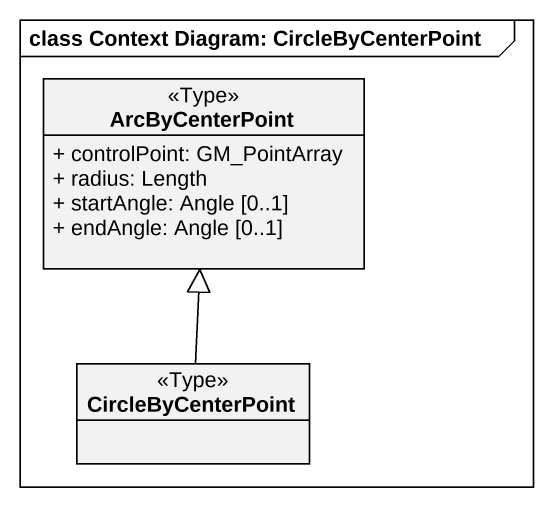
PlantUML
@startuml
mainframe class Context Diagram: CircleByCenterPoint
hide circle
hide empty members
skinparam classAttributeIconSize 0
class ArcByCenterPoint <<Type>> {
  + controlPoint: GM_PointArray
  + radius: Length
  + startAngle: Angle [0..1]
  + endAngle: Angle [0..1]
}
class CircleByCenterPoint <<Type>>
CircleByCenterPoint -up-|> ArcByCenterPoint
@enduml
